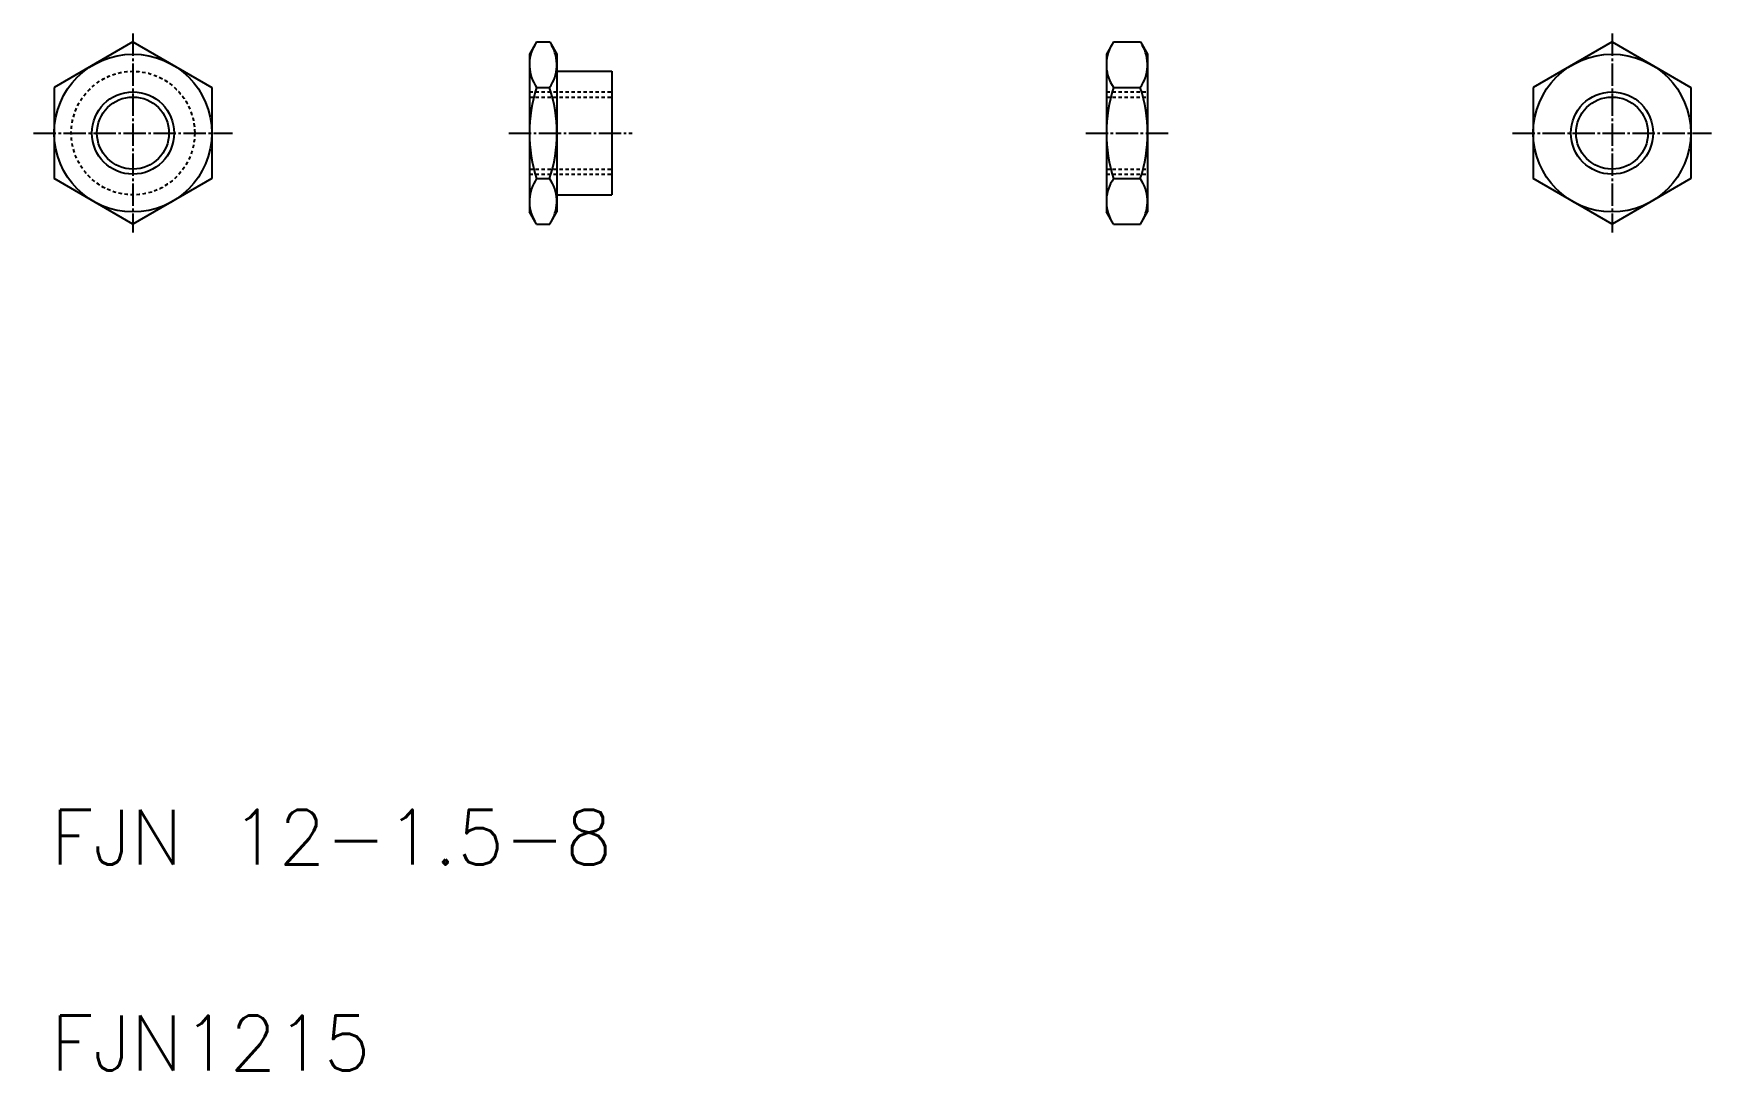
# Model space of a CAD drawing. Extents: x 171 to 415, y 44 to 195.
import ezdxf

# ---------------------------------------------------------------- set-up
doc = ezdxf.new("R2010")
doc.units = 0
doc.header["$LTSCALE"] = 0.25
doc.linetypes.add('CENTER', pattern=[17.5, 13, -1.5, 1.5, -1.5])
doc.linetypes.add('DASHED', pattern=[3.5, 2, -1.5])
doc.layers.get('0').update_dxf_attribs({"linetype": 'CONTINUOUS'})
doc.layers.add('CENTER', color=1, linetype='CENTER')
doc.styles.get("Standard").update_dxf_attribs({"font": 'txt.shx'})

msp = doc.modelspace()

# ---------------------------------------------------------------- linework, layer by layer
for p, q in [((185.24, 194.23), (173.74, 187.59)), ((185.24, 194.23), (196.74, 187.59)), ((244.09, 194.23), (243.06, 192.45)), ((244.09, 194.23), (246.03, 194.23)), ((246.03, 194.23), (247.06, 192.45)), ((328.24, 194.23), (327.21, 192.45)), ((328.24, 194.23), (332.19, 194.23)), ((332.19, 194.23), (333.21, 192.45)), ((400.96, 194.23), (389.46, 187.59)), ((400.96, 194.23), (412.46, 187.59)), ((179.49, 190.91), (179.49, 190.91)), ((182.36, 192.57), (182.36, 192.57)), ((243.06, 192.45), (243.06, 169.45)), ((247.06, 192.45), (247.06, 169.45)), ((327.21, 192.45), (327.21, 169.45)), ((333.21, 192.45), (333.21, 169.45)), ((395.21, 190.91), (395.21, 190.91)), ((398.09, 192.57), (398.09, 192.57)), ((247.06, 189.95), (255.06, 189.95)), ((255.06, 189.95), (255.06, 171.95)), ((173.74, 187.59), (173.74, 174.31)), ((196.74, 187.59), (196.74, 174.31)), ((244.11, 187.59), (246, 187.59)), ((328.27, 187.59), (332.16, 187.59)), ((389.46, 187.59), (389.46, 174.31)), ((412.46, 187.59), (412.46, 174.31)), ((185.24, 167.67), (173.74, 174.31)), ((196.74, 174.31), (185.24, 167.67)), ((244.11, 174.31), (246, 174.31)), ((328.27, 174.31), (332.16, 174.31)), ((400.96, 167.67), (389.46, 174.31)), ((412.46, 174.31), (400.96, 167.67)), ((247.06, 171.95), (255.06, 171.95)), ((244.09, 167.67), (243.06, 169.45)), ((246.03, 167.67), (247.06, 169.45)), ((328.24, 167.67), (327.21, 169.45)), ((332.19, 167.67), (333.21, 169.45)), ((244.09, 167.67), (246.03, 167.67)), ((328.24, 167.67), (332.19, 167.67))]:
    msp.add_line(p, q)
at = {"color": 3, "linetype": 'DASHED'}
for p, q in [((243.06, 186.95), (255.06, 186.95)), ((243.06, 186.2), (255.06, 186.2)), ((327.21, 186.95), (333.21, 186.95)), ((327.21, 186.2), (333.21, 186.2)), ((243.06, 175.7), (255.06, 175.7)), ((243.06, 174.95), (255.06, 174.95)), ((327.21, 175.7), (333.21, 175.7)), ((327.21, 174.95), (333.21, 174.95))]:
    msp.add_line(p, q, dxfattribs=at)
for centre, radius in [((185.24, 180.95), 11.5), ((400.96, 180.95), 11.5), ((185.24, 180.95), 5.25), ((400.96, 180.95), 5.25)]:
    msp.add_circle(centre, radius)
msp.add_circle((185.24, 180.95), 9, dxfattribs=at)
at = {"color": 3}
for centre in [(185.24, 180.95), (400.96, 180.95)]:
    msp.add_circle(centre, 6, dxfattribs=at)
for centre, radius, start, end in [((248.81, 190.91), 5.75, 150, 215.2644), ((241.31, 190.91), 5.75, 324.7356, 30), ((332.96, 190.91), 5.75, 150, 215.2644), ((327.46, 190.91), 5.75, 324.7356, 30), ((264.48, 180.95), 21.42, 161.9403, 198.0597), ((225.64, 180.95), 21.42, 341.9403, 18.0597), ((348.63, 180.95), 21.42, 161.9403, 198.0597), ((311.8, 180.95), 21.42, 341.9403, 18.0597), ((248.81, 170.99), 5.75, 144.7356, 210), ((241.31, 170.99), 5.75, 330, 35.2644), ((332.96, 170.99), 5.75, 144.7356, 210), ((327.46, 170.99), 5.75, 330, 35.2644)]:
    msp.add_arc(centre, radius, start, end)
at = {"layer": 'CENTER', "color": 1, "linetype": 'CENTER'}
for p, q in [((185.24, 195.45), (185.24, 166.45)), ((400.96, 195.45), (400.96, 166.45)), ((170.74, 180.95), (199.74, 180.95)), ((240.06, 180.95), (258.06, 180.95)), ((324.21, 180.95), (336.43, 180.95)), ((386.46, 180.95), (415.46, 180.95))]:
    msp.add_line(p, q, dxfattribs=at)

# ---------------------------------------------------------------- texts
for s, p in [('FJN 12-1.5-8', (173.27, 74.3)), ('FJN1215', (173.27, 44.3))]:
    msp.add_text(s, height=8).set_placement(p)

doc.saveas('drawing.dxf')
